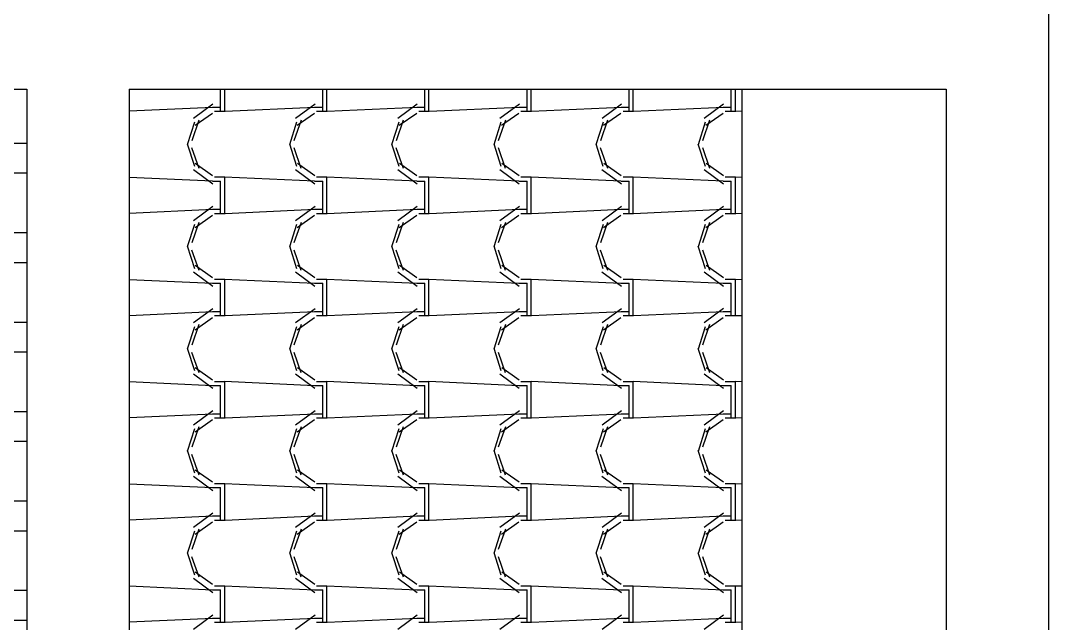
# Model space of a CAD drawing. Header units: millimetres. Extents: x -336 to -33, y -135 to 770.
# Drawn here: x -170.751 to -167.732, y 731.578 to 733.348 of the extents above; entities that cross this region are included whole.
import ezdxf

# ---------------------------------------------------------------- set-up
doc = ezdxf.new("R2010")
doc.units = ezdxf.units.MM
doc.header["$LTSCALE"] = 50
doc.header["$MEASUREMENT"] = 0
doc.layers.add('-HIDRO', color=8, linetype='CONTINUOUS')

msp = doc.modelspace()

# ---------------------------------------------------------------- hatches: boundary and pattern name
at = {"layer": '-HIDRO', "linetype": 'Continuous'}
h = msp.add_hatch(dxfattribs=at)
h.set_pattern_fill('ANSI32', color=256, scale=0.7, angle=-45, style=0)
h.set_pattern_definition([(360, (-1405.21579, 484.04998), (7e-18, -0.2625), []), (360, (-1405.12829, 484.13748), (7e-18, -0.2625), [])])
h.paths.add_polyline_path([(-171.5324, 730.7466), (-170.7324, 730.7466), (-170.7324, 733.1466), (-171.5324, 733.1466)])

# ---------------------------------------------------------------- linework, layer by layer
for p, q in [((-167.7324, 733.4466), (-167.7324, 716.5333)), ((-170.4324, 733.1466), (-168.0324, 733.1466)), ((-170.1637, 733.0925), (-170.1637, 733.1466)), ((-170.1517, 733.0925), (-170.1517, 733.1466)), ((-169.8637, 733.0925), (-169.8637, 733.1466)), ((-169.8517, 733.0925), (-169.8517, 733.1466)), ((-169.5637, 733.0925), (-169.5637, 733.1466)), ((-169.5517, 733.0925), (-169.5517, 733.1466)), ((-169.2637, 733.0925), (-169.2637, 733.1466)), ((-169.2517, 733.0925), (-169.2517, 733.1466)), ((-168.9637, 733.0925), (-168.9637, 733.1466)), ((-168.9517, 733.0925), (-168.9517, 733.1466)), ((-168.6637, 733.0925), (-168.6637, 733.1466)), ((-168.6517, 733.0925), (-168.6517, 733.1466)), ((-168.6324, 733.1466), (-168.6324, 716.8333)), ((-168.0324, 733.1466), (-168.0324, 716.8333)), ((-170.1866, 733.0925), (-170.4324, 733.0813)), ((-170.1863, 733.1018), (-170.2433, 733.0598)), ((-170.1637, 733.0925), (-170.1877, 733.0925)), ((-170.1637, 733.0805), (-170.1637, 733.0925)), ((-170.1517, 733.0805), (-170.1517, 733.0925)), ((-169.8866, 733.0925), (-170.1506, 733.0805)), ((-169.8863, 733.1018), (-169.9433, 733.0598)), ((-169.8637, 733.0925), (-169.8877, 733.0925)), ((-169.8637, 733.0805), (-169.8637, 733.0925)), ((-169.8517, 733.0805), (-169.8517, 733.0925)), ((-169.5866, 733.0925), (-169.8506, 733.0805)), ((-169.5863, 733.1018), (-169.6433, 733.0598)), ((-169.5637, 733.0925), (-169.5877, 733.0925)), ((-169.5637, 733.0805), (-169.5637, 733.0925)), ((-169.5517, 733.0805), (-169.5517, 733.0925)), ((-169.2866, 733.0925), (-169.5506, 733.0805)), ((-169.2863, 733.1018), (-169.3433, 733.0598)), ((-169.2637, 733.0925), (-169.2877, 733.0925)), ((-169.2637, 733.0805), (-169.2637, 733.0925)), ((-169.2517, 733.0805), (-169.2517, 733.0925)), ((-168.9866, 733.0925), (-169.2506, 733.0805)), ((-168.9863, 733.1018), (-169.0433, 733.0598)), ((-168.9637, 733.0925), (-168.9877, 733.0925)), ((-168.9637, 733.0805), (-168.9637, 733.0925)), ((-168.9517, 733.0805), (-168.9517, 733.0925)), ((-168.6866, 733.0925), (-168.9506, 733.0805)), ((-168.6863, 733.1018), (-168.7433, 733.0598)), ((-168.6637, 733.0925), (-168.6877, 733.0925)), ((-168.6637, 733.0805), (-168.6637, 733.0925)), ((-168.6517, 733.0805), (-168.6517, 733.0925)), ((-170.1878, 733.0752), (-170.2388, 733.0392)), ((-170.1517, 733.0805), (-170.1817, 733.0805)), ((-169.8878, 733.0752), (-169.9388, 733.0392)), ((-169.8517, 733.0805), (-169.8817, 733.0805)), ((-169.5878, 733.0752), (-169.6388, 733.0392)), ((-169.5517, 733.0805), (-169.5817, 733.0805)), ((-169.2878, 733.0752), (-169.3388, 733.0392)), ((-169.2517, 733.0805), (-169.2817, 733.0805)), ((-168.9878, 733.0752), (-169.0388, 733.0392)), ((-168.9517, 733.0805), (-168.9817, 733.0805)), ((-168.6878, 733.0752), (-168.7388, 733.0392)), ((-168.6517, 733.0805), (-168.6817, 733.0805)), ((-168.6324, 733.0813), (-168.6506, 733.0805)), ((-170.2405, 733.0489), (-170.2615, 732.9829)), ((-170.2274, 733.0549), (-170.2484, 732.9949)), ((-169.9404, 733.0489), (-169.9614, 732.9829)), ((-169.9274, 733.0549), (-169.9484, 732.9949)), ((-169.6404, 733.0489), (-169.6614, 732.9829)), ((-169.6274, 733.0549), (-169.6484, 732.9949)), ((-169.3404, 733.0489), (-169.3614, 732.9829)), ((-169.3274, 733.0549), (-169.3484, 732.9949)), ((-169.0404, 733.0489), (-169.0614, 732.9829)), ((-169.0274, 733.0549), (-169.0484, 732.9949)), ((-168.7404, 733.0489), (-168.7614, 732.9829)), ((-168.7274, 733.0549), (-168.7484, 732.9949)), ((-170.2616, 732.9861), (-170.2406, 732.9201)), ((-170.2487, 732.9745), (-170.2277, 732.9145)), ((-169.9616, 732.9861), (-169.9406, 732.9201)), ((-169.9487, 732.9745), (-169.9277, 732.9145)), ((-169.6616, 732.9861), (-169.6406, 732.9201)), ((-169.6487, 732.9745), (-169.6277, 732.9145)), ((-169.3616, 732.9861), (-169.3406, 732.9201)), ((-169.3487, 732.9745), (-169.3277, 732.9145)), ((-169.0616, 732.9861), (-169.0406, 732.9201)), ((-169.0487, 732.9745), (-169.0277, 732.9145)), ((-168.7616, 732.9861), (-168.7406, 732.9201)), ((-168.7487, 732.9745), (-168.7277, 732.9145)), ((-170.2436, 732.9103), (-170.1866, 732.8683)), ((-170.238, 732.9291), (-170.187, 732.8931)), ((-169.9436, 732.9103), (-169.8866, 732.8683)), ((-169.938, 732.9291), (-169.887, 732.8931)), ((-169.6436, 732.9103), (-169.5866, 732.8683)), ((-169.638, 732.9291), (-169.587, 732.8931)), ((-169.3436, 732.9103), (-169.2866, 732.8683)), ((-169.338, 732.9291), (-169.287, 732.8931)), ((-169.0436, 732.9103), (-168.9866, 732.8683)), ((-169.038, 732.9291), (-168.987, 732.8931)), ((-168.7436, 732.9103), (-168.6866, 732.8683)), ((-168.738, 732.9291), (-168.687, 732.8931)), ((-170.1878, 732.8758), (-170.4324, 732.8869)), ((-170.1877, 732.8765), (-170.1637, 732.8765)), ((-170.1817, 732.8885), (-170.1517, 732.8885)), ((-170.1637, 732.7925), (-170.1637, 732.8765)), ((-169.8878, 732.8758), (-170.1518, 732.8878)), ((-170.1517, 732.7925), (-170.1517, 732.8885)), ((-169.8877, 732.8765), (-169.8637, 732.8765)), ((-169.8817, 732.8885), (-169.8517, 732.8885)), ((-169.8637, 732.7925), (-169.8637, 732.8765)), ((-169.5878, 732.8758), (-169.8518, 732.8878)), ((-169.8517, 732.7925), (-169.8517, 732.8885)), ((-169.5877, 732.8765), (-169.5637, 732.8765)), ((-169.5817, 732.8885), (-169.5517, 732.8885)), ((-169.5637, 732.7925), (-169.5637, 732.8765)), ((-169.2878, 732.8758), (-169.5518, 732.8878)), ((-169.5517, 732.7925), (-169.5517, 732.8885)), ((-169.2877, 732.8765), (-169.2637, 732.8765)), ((-169.2817, 732.8885), (-169.2517, 732.8885)), ((-169.2637, 732.7925), (-169.2637, 732.8765)), ((-168.9878, 732.8758), (-169.2518, 732.8878)), ((-169.2517, 732.7925), (-169.2517, 732.8885)), ((-168.9877, 732.8765), (-168.9637, 732.8765)), ((-168.9817, 732.8885), (-168.9517, 732.8885)), ((-168.9637, 732.7925), (-168.9637, 732.8765)), ((-168.6878, 732.8758), (-168.9518, 732.8878)), ((-168.9517, 732.7925), (-168.9517, 732.8885)), ((-168.6877, 732.8765), (-168.6637, 732.8765)), ((-168.6817, 732.8885), (-168.6517, 732.8885)), ((-168.6637, 732.7925), (-168.6637, 732.8765)), ((-168.6324, 732.8869), (-168.6518, 732.8878)), ((-168.6517, 732.7925), (-168.6517, 732.8885)), ((-170.1866, 732.7925), (-170.4324, 732.7813)), ((-170.1863, 732.8018), (-170.2433, 732.7598)), ((-170.1637, 732.7925), (-170.1877, 732.7925)), ((-170.1637, 732.7805), (-170.1637, 732.7925)), ((-170.1517, 732.7805), (-170.1517, 732.7925)), ((-169.8866, 732.7925), (-170.1506, 732.7805)), ((-169.8863, 732.8018), (-169.9433, 732.7598)), ((-169.8637, 732.7925), (-169.8877, 732.7925)), ((-169.8637, 732.7805), (-169.8637, 732.7925)), ((-169.8517, 732.7805), (-169.8517, 732.7925)), ((-169.5866, 732.7925), (-169.8506, 732.7805)), ((-169.5863, 732.8018), (-169.6433, 732.7598)), ((-169.5637, 732.7925), (-169.5877, 732.7925)), ((-169.5637, 732.7805), (-169.5637, 732.7925)), ((-169.5517, 732.7805), (-169.5517, 732.7925)), ((-169.2866, 732.7925), (-169.5506, 732.7805)), ((-169.2863, 732.8018), (-169.3433, 732.7598)), ((-169.2637, 732.7925), (-169.2877, 732.7925)), ((-169.2637, 732.7805), (-169.2637, 732.7925)), ((-169.2517, 732.7805), (-169.2517, 732.7925)), ((-168.9866, 732.7925), (-169.2506, 732.7805)), ((-168.9863, 732.8018), (-169.0433, 732.7598)), ((-168.9637, 732.7925), (-168.9877, 732.7925)), ((-168.9637, 732.7805), (-168.9637, 732.7925)), ((-168.9517, 732.7805), (-168.9517, 732.7925)), ((-168.6866, 732.7925), (-168.9506, 732.7805)), ((-168.6863, 732.8018), (-168.7433, 732.7598)), ((-168.6637, 732.7925), (-168.6877, 732.7925)), ((-168.6637, 732.7805), (-168.6637, 732.7925)), ((-168.6517, 732.7805), (-168.6517, 732.7925)), ((-170.1878, 732.7752), (-170.2388, 732.7392)), ((-170.1517, 732.7805), (-170.1817, 732.7805)), ((-169.8878, 732.7752), (-169.9388, 732.7392)), ((-169.8517, 732.7805), (-169.8817, 732.7805)), ((-169.5878, 732.7752), (-169.6388, 732.7392)), ((-169.5517, 732.7805), (-169.5817, 732.7805)), ((-169.2878, 732.7752), (-169.3388, 732.7392)), ((-169.2517, 732.7805), (-169.2817, 732.7805)), ((-168.9878, 732.7752), (-169.0388, 732.7392)), ((-168.9517, 732.7805), (-168.9817, 732.7805)), ((-168.6878, 732.7752), (-168.7388, 732.7392)), ((-168.6517, 732.7805), (-168.6817, 732.7805)), ((-168.6324, 732.7813), (-168.6506, 732.7805)), ((-170.2405, 732.7489), (-170.2615, 732.6829)), ((-170.2274, 732.7549), (-170.2484, 732.6949)), ((-169.9404, 732.7489), (-169.9614, 732.6829)), ((-169.9274, 732.7549), (-169.9484, 732.6949)), ((-169.6404, 732.7489), (-169.6614, 732.6829)), ((-169.6274, 732.7549), (-169.6484, 732.6949)), ((-169.3404, 732.7489), (-169.3614, 732.6829)), ((-169.3274, 732.7549), (-169.3484, 732.6949)), ((-169.0404, 732.7489), (-169.0614, 732.6829)), ((-169.0274, 732.7549), (-169.0484, 732.6949)), ((-168.7404, 732.7489), (-168.7614, 732.6829)), ((-168.7274, 732.7549), (-168.7484, 732.6949)), ((-170.2616, 732.6861), (-170.2406, 732.6201)), ((-170.2487, 732.6745), (-170.2277, 732.6145)), ((-169.9616, 732.6861), (-169.9406, 732.6201)), ((-169.9487, 732.6745), (-169.9277, 732.6145)), ((-169.6616, 732.6861), (-169.6406, 732.6201)), ((-169.6487, 732.6745), (-169.6277, 732.6145)), ((-169.3616, 732.6861), (-169.3406, 732.6201)), ((-169.3487, 732.6745), (-169.3277, 732.6145)), ((-169.0616, 732.6861), (-169.0406, 732.6201)), ((-169.0487, 732.6745), (-169.0277, 732.6145)), ((-168.7616, 732.6861), (-168.7406, 732.6201)), ((-168.7487, 732.6745), (-168.7277, 732.6145)), ((-170.2436, 732.6103), (-170.1866, 732.5683)), ((-170.238, 732.6291), (-170.187, 732.5931)), ((-169.9436, 732.6103), (-169.8866, 732.5683)), ((-169.938, 732.6291), (-169.887, 732.5931)), ((-169.6436, 732.6103), (-169.5866, 732.5683)), ((-169.638, 732.6291), (-169.587, 732.5931)), ((-169.3436, 732.6103), (-169.2866, 732.5683)), ((-169.338, 732.6291), (-169.287, 732.5931)), ((-169.0436, 732.6103), (-168.9866, 732.5683)), ((-169.038, 732.6291), (-168.987, 732.5931)), ((-168.7436, 732.6103), (-168.6866, 732.5683)), ((-168.738, 732.6291), (-168.687, 732.5931)), ((-170.1878, 732.5758), (-170.4324, 732.5869)), ((-170.1877, 732.5765), (-170.1637, 732.5765)), ((-170.1817, 732.5885), (-170.1517, 732.5885)), ((-170.1637, 732.4925), (-170.1637, 732.5765)), ((-169.8878, 732.5758), (-170.1518, 732.5878)), ((-170.1517, 732.4925), (-170.1517, 732.5885)), ((-169.8877, 732.5765), (-169.8637, 732.5765)), ((-169.8817, 732.5885), (-169.8517, 732.5885)), ((-169.8637, 732.4925), (-169.8637, 732.5765)), ((-169.5878, 732.5758), (-169.8518, 732.5878)), ((-169.8517, 732.4925), (-169.8517, 732.5885)), ((-169.5877, 732.5765), (-169.5637, 732.5765)), ((-169.5817, 732.5885), (-169.5517, 732.5885)), ((-169.5637, 732.4925), (-169.5637, 732.5765)), ((-169.2878, 732.5758), (-169.5518, 732.5878)), ((-169.5517, 732.4925), (-169.5517, 732.5885)), ((-169.2877, 732.5765), (-169.2637, 732.5765)), ((-169.2817, 732.5885), (-169.2517, 732.5885)), ((-169.2637, 732.4925), (-169.2637, 732.5765)), ((-168.9878, 732.5758), (-169.2518, 732.5878)), ((-169.2517, 732.4925), (-169.2517, 732.5885)), ((-168.9877, 732.5765), (-168.9637, 732.5765)), ((-168.9817, 732.5885), (-168.9517, 732.5885)), ((-168.9637, 732.4925), (-168.9637, 732.5765)), ((-168.6878, 732.5758), (-168.9518, 732.5878)), ((-168.9517, 732.4925), (-168.9517, 732.5885)), ((-168.6877, 732.5765), (-168.6637, 732.5765)), ((-168.6817, 732.5885), (-168.6517, 732.5885)), ((-168.6637, 732.4925), (-168.6637, 732.5765)), ((-168.6324, 732.5869), (-168.6518, 732.5878)), ((-168.6517, 732.4925), (-168.6517, 732.5885)), ((-170.1866, 732.4925), (-170.4324, 732.4813)), ((-170.1863, 732.5018), (-170.2433, 732.4598)), ((-170.1637, 732.4925), (-170.1877, 732.4925)), ((-170.1637, 732.4805), (-170.1637, 732.4925)), ((-170.1517, 732.4805), (-170.1517, 732.4925)), ((-169.8866, 732.4925), (-170.1506, 732.4805)), ((-169.8863, 732.5018), (-169.9433, 732.4598)), ((-169.8637, 732.4925), (-169.8877, 732.4925)), ((-169.8637, 732.4805), (-169.8637, 732.4925)), ((-169.8517, 732.4805), (-169.8517, 732.4925)), ((-169.5866, 732.4925), (-169.8506, 732.4805)), ((-169.5863, 732.5018), (-169.6433, 732.4598)), ((-169.5637, 732.4925), (-169.5877, 732.4925)), ((-169.5637, 732.4805), (-169.5637, 732.4925)), ((-169.5517, 732.4805), (-169.5517, 732.4925)), ((-169.2866, 732.4925), (-169.5506, 732.4805)), ((-169.2863, 732.5018), (-169.3433, 732.4598)), ((-169.2637, 732.4925), (-169.2877, 732.4925)), ((-169.2637, 732.4805), (-169.2637, 732.4925)), ((-169.2517, 732.4805), (-169.2517, 732.4925)), ((-168.9866, 732.4925), (-169.2506, 732.4805)), ((-168.9863, 732.5018), (-169.0433, 732.4598)), ((-168.9637, 732.4925), (-168.9877, 732.4925)), ((-168.9637, 732.4805), (-168.9637, 732.4925)), ((-168.9517, 732.4805), (-168.9517, 732.4925)), ((-168.6866, 732.4925), (-168.9506, 732.4805)), ((-168.6863, 732.5019), (-168.7433, 732.4599)), ((-168.6637, 732.4925), (-168.6877, 732.4925)), ((-168.6637, 732.4805), (-168.6637, 732.4925)), ((-168.6517, 732.4805), (-168.6517, 732.4925)), ((-170.2274, 732.4549), (-170.2484, 732.3949)), ((-170.1878, 732.4752), (-170.2388, 732.4392)), ((-170.1517, 732.4805), (-170.1817, 732.4805)), ((-169.9274, 732.4549), (-169.9484, 732.3949)), ((-169.8878, 732.4752), (-169.9388, 732.4392)), ((-169.8517, 732.4805), (-169.8817, 732.4805)), ((-169.6274, 732.4549), (-169.6484, 732.3949)), ((-169.5878, 732.4752), (-169.6388, 732.4392)), ((-169.5517, 732.4805), (-169.5817, 732.4805)), ((-169.3274, 732.4549), (-169.3484, 732.3949)), ((-169.2878, 732.4752), (-169.3388, 732.4392)), ((-169.2517, 732.4805), (-169.2817, 732.4805)), ((-169.0274, 732.4549), (-169.0484, 732.3949)), ((-168.9878, 732.4752), (-169.0388, 732.4392)), ((-168.9517, 732.4805), (-168.9817, 732.4805)), ((-168.7274, 732.4549), (-168.7484, 732.3949)), ((-168.6878, 732.4752), (-168.7388, 732.4392)), ((-168.6517, 732.4805), (-168.6817, 732.4805)), ((-168.6324, 732.4813), (-168.6506, 732.4805)), ((-170.2405, 732.4489), (-170.2615, 732.3829)), ((-169.9404, 732.4489), (-169.9614, 732.3829)), ((-169.6404, 732.4489), (-169.6614, 732.3829)), ((-169.3404, 732.4489), (-169.3614, 732.3829)), ((-169.0404, 732.4489), (-169.0614, 732.3829)), ((-168.7404, 732.4489), (-168.7614, 732.3829)), ((-170.2616, 732.3861), (-170.2406, 732.3201)), ((-170.2487, 732.3745), (-170.2277, 732.3145)), ((-169.9616, 732.3861), (-169.9406, 732.3201)), ((-169.9487, 732.3745), (-169.9277, 732.3145)), ((-169.6616, 732.3861), (-169.6406, 732.3201)), ((-169.6487, 732.3745), (-169.6277, 732.3145)), ((-169.3616, 732.3861), (-169.3406, 732.3201)), ((-169.3487, 732.3745), (-169.3277, 732.3145)), ((-169.0616, 732.3861), (-169.0406, 732.3201)), ((-169.0487, 732.3745), (-169.0277, 732.3145)), ((-168.7616, 732.3861), (-168.7406, 732.3201)), ((-168.7487, 732.3745), (-168.7277, 732.3145)), ((-170.2436, 732.3103), (-170.1866, 732.2683)), ((-170.238, 732.3291), (-170.187, 732.2931)), ((-169.9436, 732.3103), (-169.8866, 732.2683)), ((-169.938, 732.3291), (-169.887, 732.2931)), ((-169.6436, 732.3103), (-169.5866, 732.2683)), ((-169.638, 732.3291), (-169.587, 732.2931)), ((-169.3436, 732.3103), (-169.2866, 732.2683)), ((-169.338, 732.3291), (-169.287, 732.2931)), ((-169.0436, 732.3103), (-168.9866, 732.2683)), ((-169.038, 732.3291), (-168.987, 732.2931)), ((-168.7436, 732.3103), (-168.6866, 732.2683)), ((-168.738, 732.3291), (-168.687, 732.2931)), ((-170.1878, 732.2758), (-170.4324, 732.2869)), ((-170.1877, 732.2765), (-170.1637, 732.2765)), ((-170.1817, 732.2885), (-170.1517, 732.2885)), ((-170.1637, 732.1925), (-170.1637, 732.2765)), ((-169.8878, 732.2758), (-170.1518, 732.2878)), ((-170.1517, 732.1925), (-170.1517, 732.2885)), ((-169.8877, 732.2765), (-169.8637, 732.2765)), ((-169.8817, 732.2885), (-169.8517, 732.2885)), ((-169.8637, 732.1925), (-169.8637, 732.2765)), ((-169.5878, 732.2758), (-169.8518, 732.2878)), ((-169.8517, 732.1925), (-169.8517, 732.2885)), ((-169.5877, 732.2765), (-169.5637, 732.2765)), ((-169.5817, 732.2885), (-169.5517, 732.2885)), ((-169.5637, 732.1925), (-169.5637, 732.2765)), ((-169.2878, 732.2758), (-169.5518, 732.2878)), ((-169.5517, 732.1925), (-169.5517, 732.2885)), ((-169.2877, 732.2765), (-169.2637, 732.2765)), ((-169.2817, 732.2885), (-169.2517, 732.2885)), ((-169.2637, 732.1925), (-169.2637, 732.2765)), ((-168.9878, 732.2758), (-169.2518, 732.2878)), ((-169.2517, 732.1925), (-169.2517, 732.2885)), ((-168.9877, 732.2765), (-168.9637, 732.2765)), ((-168.9817, 732.2885), (-168.9517, 732.2885)), ((-168.9637, 732.1925), (-168.9637, 732.2765)), ((-168.6878, 732.2758), (-168.9518, 732.2878)), ((-168.9517, 732.1925), (-168.9517, 732.2885)), ((-168.6877, 732.2765), (-168.6637, 732.2765)), ((-168.6817, 732.2885), (-168.6517, 732.2885)), ((-168.6637, 732.1925), (-168.6637, 732.2765)), ((-168.6324, 732.2869), (-168.6518, 732.2878)), ((-168.6517, 732.1925), (-168.6517, 732.2885)), ((-170.1866, 732.1925), (-170.4324, 732.1813)), ((-170.1863, 732.2018), (-170.2433, 732.1598)), ((-170.1637, 732.1925), (-170.1877, 732.1925)), ((-170.1637, 732.1805), (-170.1637, 732.1925)), ((-170.1517, 732.1805), (-170.1517, 732.1925)), ((-169.8866, 732.1925), (-170.1506, 732.1805)), ((-169.8863, 732.2018), (-169.9433, 732.1598)), ((-169.8637, 732.1925), (-169.8877, 732.1925)), ((-169.8637, 732.1805), (-169.8637, 732.1925)), ((-169.8517, 732.1805), (-169.8517, 732.1925)), ((-169.5866, 732.1925), (-169.8506, 732.1805)), ((-169.5863, 732.2018), (-169.6433, 732.1598)), ((-169.5637, 732.1925), (-169.5877, 732.1925)), ((-169.5637, 732.1805), (-169.5637, 732.1925)), ((-169.5517, 732.1805), (-169.5517, 732.1925)), ((-169.2866, 732.1925), (-169.5506, 732.1805)), ((-169.2863, 732.2018), (-169.3433, 732.1598)), ((-169.2637, 732.1925), (-169.2877, 732.1925)), ((-169.2637, 732.1805), (-169.2637, 732.1925)), ((-169.2517, 732.1805), (-169.2517, 732.1925)), ((-168.9866, 732.1925), (-169.2506, 732.1805)), ((-168.9863, 732.2019), (-169.0433, 732.1599)), ((-168.9637, 732.1925), (-168.9877, 732.1925)), ((-168.9637, 732.1805), (-168.9637, 732.1925)), ((-168.9517, 732.1805), (-168.9517, 732.1925)), ((-168.6866, 732.1925), (-168.9506, 732.1805)), ((-168.6863, 732.2019), (-168.7433, 732.1599)), ((-168.6637, 732.1925), (-168.6877, 732.1925)), ((-168.6637, 732.1805), (-168.6637, 732.1925)), ((-168.6517, 732.1805), (-168.6517, 732.1925)), ((-170.2274, 732.1549), (-170.2484, 732.0949)), ((-170.1878, 732.1752), (-170.2388, 732.1392)), ((-170.1517, 732.1805), (-170.1817, 732.1805)), ((-169.9274, 732.1549), (-169.9484, 732.0949)), ((-169.8878, 732.1752), (-169.9388, 732.1392)), ((-169.8517, 732.1805), (-169.8817, 732.1805)), ((-169.6274, 732.1549), (-169.6484, 732.0949)), ((-169.5878, 732.1752), (-169.6388, 732.1392)), ((-169.5517, 732.1805), (-169.5817, 732.1805)), ((-169.3274, 732.1549), (-169.3484, 732.0949)), ((-169.2878, 732.1752), (-169.3388, 732.1392)), ((-169.2517, 732.1805), (-169.2817, 732.1805)), ((-169.0274, 732.1549), (-169.0484, 732.0949)), ((-168.9878, 732.1752), (-169.0388, 732.1392)), ((-168.9517, 732.1805), (-168.9817, 732.1805)), ((-168.7274, 732.1549), (-168.7484, 732.0949)), ((-168.6878, 732.1752), (-168.7388, 732.1392)), ((-168.6517, 732.1805), (-168.6817, 732.1805)), ((-168.6324, 732.1813), (-168.6506, 732.1805)), ((-170.2405, 732.1489), (-170.2615, 732.0829)), ((-169.9404, 732.1489), (-169.9614, 732.0829)), ((-169.6404, 732.1489), (-169.6614, 732.0829)), ((-169.3404, 732.1489), (-169.3614, 732.0829)), ((-169.0404, 732.1489), (-169.0614, 732.0829)), ((-168.7404, 732.1489), (-168.7614, 732.0829)), ((-170.2616, 732.0861), (-170.2406, 732.0201)), ((-170.2487, 732.0745), (-170.2277, 732.0145)), ((-169.9616, 732.0861), (-169.9406, 732.0201)), ((-169.9487, 732.0745), (-169.9277, 732.0145)), ((-169.6616, 732.0861), (-169.6406, 732.0201)), ((-169.6487, 732.0745), (-169.6277, 732.0145)), ((-169.3616, 732.0861), (-169.3406, 732.0201)), ((-169.3487, 732.0745), (-169.3277, 732.0145)), ((-169.0616, 732.0861), (-169.0406, 732.0201)), ((-169.0487, 732.0745), (-169.0277, 732.0145)), ((-168.7616, 732.0861), (-168.7406, 732.0201)), ((-168.7487, 732.0745), (-168.7277, 732.0145)), ((-170.2436, 732.0103), (-170.1866, 731.9683)), ((-170.238, 732.0291), (-170.187, 731.9931)), ((-169.9436, 732.0103), (-169.8866, 731.9683)), ((-169.938, 732.0291), (-169.887, 731.9931)), ((-169.6436, 732.0103), (-169.5866, 731.9683)), ((-169.638, 732.0291), (-169.587, 731.9931)), ((-169.3436, 732.0103), (-169.2866, 731.9683)), ((-169.338, 732.0291), (-169.287, 731.9931)), ((-169.0436, 732.0103), (-168.9866, 731.9683)), ((-169.038, 732.0291), (-168.987, 731.9931)), ((-168.7436, 732.0103), (-168.6866, 731.9683)), ((-168.738, 732.0291), (-168.687, 731.9931)), ((-170.1878, 731.9758), (-170.4324, 731.9869)), ((-170.1877, 731.9765), (-170.1637, 731.9765)), ((-170.1817, 731.9885), (-170.1517, 731.9885)), ((-170.1637, 731.8925), (-170.1637, 731.9765)), ((-169.8878, 731.9758), (-170.1518, 731.9878)), ((-170.1517, 731.8925), (-170.1517, 731.9885)), ((-169.8877, 731.9765), (-169.8637, 731.9765)), ((-169.8817, 731.9885), (-169.8517, 731.9885)), ((-169.8637, 731.8925), (-169.8637, 731.9765)), ((-169.5878, 731.9758), (-169.8518, 731.9878)), ((-169.8517, 731.8925), (-169.8517, 731.9885)), ((-169.5877, 731.9765), (-169.5637, 731.9765)), ((-169.5817, 731.9885), (-169.5517, 731.9885)), ((-169.5637, 731.8925), (-169.5637, 731.9765)), ((-169.2878, 731.9758), (-169.5518, 731.9878)), ((-169.5517, 731.8925), (-169.5517, 731.9885)), ((-169.2877, 731.9765), (-169.2637, 731.9765)), ((-169.2817, 731.9885), (-169.2517, 731.9885)), ((-169.2637, 731.8925), (-169.2637, 731.9765)), ((-168.9878, 731.9758), (-169.2518, 731.9878)), ((-169.2517, 731.8925), (-169.2517, 731.9885)), ((-168.9877, 731.9765), (-168.9637, 731.9765)), ((-168.9817, 731.9885), (-168.9517, 731.9885)), ((-168.9637, 731.8925), (-168.9637, 731.9765)), ((-168.6878, 731.9758), (-168.9518, 731.9878)), ((-168.9517, 731.8925), (-168.9517, 731.9885)), ((-168.6877, 731.9765), (-168.6637, 731.9765)), ((-168.6817, 731.9885), (-168.6517, 731.9885)), ((-168.6637, 731.8925), (-168.6637, 731.9765)), ((-168.6324, 731.9869), (-168.6518, 731.9878)), ((-168.6517, 731.8925), (-168.6517, 731.9885)), ((-170.1866, 731.8925), (-170.4324, 731.8813)), ((-170.1863, 731.9018), (-170.2433, 731.8598)), ((-170.1637, 731.8925), (-170.1877, 731.8925)), ((-170.1517, 731.8805), (-170.1817, 731.8805)), ((-170.1637, 731.8805), (-170.1637, 731.8925)), ((-170.1517, 731.8805), (-170.1517, 731.8925)), ((-169.8866, 731.8925), (-170.1506, 731.8805)), ((-169.8863, 731.9018), (-169.9433, 731.8598)), ((-169.8637, 731.8925), (-169.8877, 731.8925)), ((-169.8517, 731.8805), (-169.8817, 731.8805)), ((-169.8637, 731.8805), (-169.8637, 731.8925)), ((-169.8517, 731.8805), (-169.8517, 731.8925)), ((-169.5866, 731.8925), (-169.8506, 731.8805)), ((-169.5863, 731.9018), (-169.6433, 731.8598)), ((-169.5637, 731.8925), (-169.5877, 731.8925)), ((-169.5517, 731.8805), (-169.5817, 731.8805)), ((-169.5637, 731.8805), (-169.5637, 731.8925)), ((-169.5517, 731.8805), (-169.5517, 731.8925)), ((-169.2866, 731.8925), (-169.5506, 731.8805)), ((-169.2863, 731.9019), (-169.3433, 731.8599)), ((-169.2637, 731.8925), (-169.2877, 731.8925)), ((-169.2517, 731.8805), (-169.2817, 731.8805)), ((-169.2637, 731.8805), (-169.2637, 731.8925)), ((-169.2517, 731.8805), (-169.2517, 731.8925)), ((-168.9866, 731.8925), (-169.2506, 731.8805)), ((-168.9863, 731.9019), (-169.0433, 731.8599)), ((-168.9637, 731.8925), (-168.9877, 731.8925)), ((-168.9517, 731.8805), (-168.9817, 731.8805)), ((-168.9637, 731.8805), (-168.9637, 731.8925)), ((-168.9517, 731.8805), (-168.9517, 731.8925)), ((-168.6866, 731.8925), (-168.9506, 731.8805)), ((-168.6863, 731.9019), (-168.7433, 731.8599)), ((-168.6637, 731.8925), (-168.6877, 731.8925)), ((-168.6517, 731.8805), (-168.6817, 731.8805)), ((-168.6637, 731.8805), (-168.6637, 731.8925)), ((-168.6517, 731.8805), (-168.6517, 731.8925)), ((-168.6324, 731.8813), (-168.6506, 731.8805)), ((-170.2274, 731.8549), (-170.2484, 731.7949)), ((-170.1878, 731.8752), (-170.2388, 731.8392)), ((-169.9274, 731.8549), (-169.9484, 731.7949)), ((-169.8878, 731.8752), (-169.9388, 731.8392)), ((-169.6274, 731.8549), (-169.6484, 731.7949)), ((-169.5878, 731.8752), (-169.6388, 731.8392)), ((-169.3274, 731.8549), (-169.3484, 731.7949)), ((-169.2878, 731.8752), (-169.3388, 731.8392)), ((-169.0274, 731.8549), (-169.0484, 731.7949)), ((-168.9878, 731.8752), (-169.0388, 731.8392)), ((-168.7274, 731.8549), (-168.7484, 731.7949)), ((-168.6878, 731.8752), (-168.7388, 731.8392)), ((-170.2405, 731.8489), (-170.2615, 731.7829)), ((-169.9404, 731.8489), (-169.9614, 731.7829)), ((-169.6404, 731.8489), (-169.6614, 731.7829)), ((-169.3404, 731.8489), (-169.3614, 731.7829)), ((-169.0404, 731.8489), (-169.0614, 731.7829)), ((-168.7404, 731.8489), (-168.7614, 731.7829)), ((-170.2616, 731.7861), (-170.2406, 731.7201)), ((-170.2487, 731.7745), (-170.2277, 731.7145)), ((-169.9616, 731.7861), (-169.9406, 731.7201)), ((-169.9487, 731.7745), (-169.9277, 731.7145)), ((-169.6616, 731.7861), (-169.6406, 731.7201)), ((-169.6487, 731.7745), (-169.6277, 731.7145)), ((-169.3616, 731.7861), (-169.3406, 731.7201)), ((-169.3487, 731.7745), (-169.3277, 731.7145)), ((-169.0616, 731.7861), (-169.0406, 731.7201)), ((-169.0487, 731.7745), (-169.0277, 731.7145)), ((-168.7616, 731.7861), (-168.7406, 731.7201)), ((-168.7487, 731.7745), (-168.7277, 731.7145)), ((-170.238, 731.7291), (-170.187, 731.6931)), ((-169.938, 731.7291), (-169.887, 731.6931)), ((-169.638, 731.7291), (-169.587, 731.6931)), ((-169.338, 731.7291), (-169.287, 731.6931)), ((-169.038, 731.7291), (-168.987, 731.6931)), ((-168.738, 731.7291), (-168.687, 731.6931)), ((-170.2436, 731.7103), (-170.1866, 731.6683)), ((-169.9436, 731.7103), (-169.8866, 731.6683)), ((-169.6436, 731.7103), (-169.5866, 731.6683)), ((-169.3436, 731.7103), (-169.2866, 731.6683)), ((-169.0436, 731.7103), (-168.9866, 731.6683)), ((-168.7436, 731.7103), (-168.6866, 731.6683)), ((-170.1878, 731.6757), (-170.4324, 731.6869)), ((-170.1877, 731.6765), (-170.1637, 731.6765)), ((-170.1817, 731.6885), (-170.1517, 731.6885)), ((-170.1637, 731.5925), (-170.1637, 731.6765)), ((-169.8878, 731.6757), (-170.1518, 731.6877)), ((-170.1517, 731.5925), (-170.1517, 731.6885)), ((-169.8877, 731.6765), (-169.8637, 731.6765)), ((-169.8817, 731.6885), (-169.8517, 731.6885)), ((-169.8637, 731.5925), (-169.8637, 731.6765)), ((-169.5878, 731.6757), (-169.8518, 731.6877)), ((-169.8517, 731.5925), (-169.8517, 731.6885)), ((-169.5877, 731.6765), (-169.5637, 731.6765)), ((-169.5817, 731.6885), (-169.5517, 731.6885)), ((-169.5637, 731.5925), (-169.5637, 731.6765)), ((-169.2878, 731.6757), (-169.5518, 731.6877)), ((-169.5517, 731.5925), (-169.5517, 731.6885)), ((-169.2877, 731.6765), (-169.2637, 731.6765)), ((-169.2817, 731.6885), (-169.2517, 731.6885)), ((-169.2637, 731.5925), (-169.2637, 731.6765)), ((-168.9878, 731.6757), (-169.2518, 731.6877)), ((-169.2517, 731.5925), (-169.2517, 731.6885)), ((-168.9877, 731.6765), (-168.9637, 731.6765)), ((-168.9817, 731.6885), (-168.9517, 731.6885)), ((-168.9637, 731.5925), (-168.9637, 731.6765)), ((-168.6878, 731.6757), (-168.9518, 731.6877)), ((-168.9517, 731.5925), (-168.9517, 731.6885)), ((-168.6877, 731.6765), (-168.6637, 731.6765)), ((-168.6817, 731.6885), (-168.6517, 731.6885)), ((-168.6637, 731.5925), (-168.6637, 731.6765)), ((-168.6324, 731.6869), (-168.6518, 731.6877)), ((-168.6517, 731.5925), (-168.6517, 731.6885)), ((-170.1866, 731.5925), (-170.4324, 731.5813)), ((-170.1863, 731.6018), (-170.2433, 731.5598)), ((-170.1637, 731.5925), (-170.1877, 731.5925)), ((-170.1517, 731.5805), (-170.1817, 731.5805)), ((-170.1637, 731.5805), (-170.1637, 731.5925)), ((-170.1517, 731.5805), (-170.1517, 731.5925)), ((-169.8866, 731.5925), (-170.1506, 731.5805)), ((-169.8863, 731.6019), (-169.9433, 731.5599)), ((-169.8637, 731.5925), (-169.8877, 731.5925)), ((-169.8517, 731.5805), (-169.8817, 731.5805)), ((-169.8637, 731.5805), (-169.8637, 731.5925)), ((-169.8517, 731.5805), (-169.8517, 731.5925)), ((-169.5866, 731.5925), (-169.8506, 731.5805)), ((-169.5863, 731.6019), (-169.6433, 731.5599)), ((-169.5637, 731.5925), (-169.5877, 731.5925)), ((-169.5517, 731.5805), (-169.5817, 731.5805)), ((-169.5637, 731.5805), (-169.5637, 731.5925)), ((-169.5517, 731.5805), (-169.5517, 731.5925)), ((-169.2866, 731.5925), (-169.5506, 731.5805)), ((-169.2863, 731.6019), (-169.3433, 731.5599)), ((-169.2637, 731.5925), (-169.2877, 731.5925)), ((-169.2517, 731.5805), (-169.2817, 731.5805)), ((-169.2637, 731.5805), (-169.2637, 731.5925)), ((-169.2517, 731.5805), (-169.2517, 731.5925)), ((-168.9866, 731.5925), (-169.2506, 731.5805)), ((-168.9863, 731.6019), (-169.0433, 731.5599)), ((-168.9637, 731.5925), (-168.9877, 731.5925)), ((-168.9517, 731.5805), (-168.9817, 731.5805)), ((-168.9637, 731.5805), (-168.9637, 731.5925)), ((-168.9517, 731.5805), (-168.9517, 731.5925)), ((-168.6866, 731.5925), (-168.9506, 731.5805)), ((-168.6863, 731.6019), (-168.7433, 731.5599)), ((-168.6637, 731.5925), (-168.6877, 731.5925)), ((-168.6517, 731.5805), (-168.6817, 731.5805)), ((-168.6637, 731.5805), (-168.6637, 731.5925)), ((-168.6517, 731.5805), (-168.6517, 731.5925)), ((-168.6324, 731.5813), (-168.6506, 731.5805))]:
    msp.add_line(p, q, dxfattribs=at)
msp.add_lwpolyline([(-170.4324, 733.1466), (-170.4324, 730.4466), (-171.8324, 730.4466), (-171.8324, 733.4466), (-170.7324, 733.4466)], dxfattribs=at)
msp.add_lwpolyline([(-170.7324, 733.1466), (-170.7324, 730.7466), (-171.5324, 730.7466), (-171.5324, 733.1466)], close=True, dxfattribs=at)

doc.saveas('drawing.dxf')
